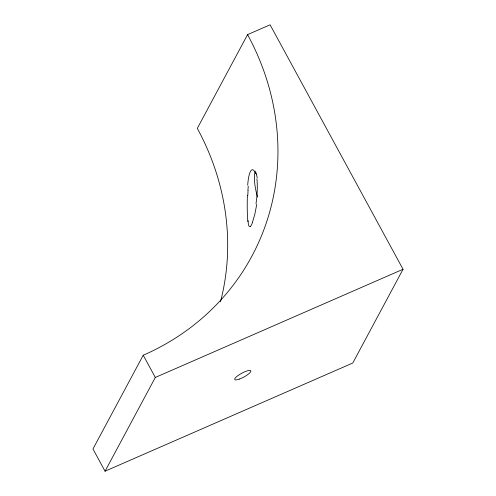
<?xml version="1.0" encoding="UTF-8"?>
<svg xmlns="http://www.w3.org/2000/svg" width="496" height="496" viewBox="0 0 496 496"><rect width="100%" height="100%" fill="white"/><g stroke="black" fill="none" stroke-linecap="round" stroke-linejoin="round"><path stroke-width="0.74" d="M247.802 195.635L248.05 190.284M256.761 204.321L254.758 214.57L252.371 222.555M247.572 34.633A260.487 237.782 28.2 0 1 143.22 355.235L92.957 448.973L105.047 471.2L352.78 363.016L403.043 269.272L270.097 24.8L247.572 34.633L197.309 128.377A260.487 237.782 28.2 0 1 220.491 301.748M105.047 471.2L155.31 377.462L403.043 269.272M250.244 226.523C247.783 227.013 248.49 222.202 248.006 220.639M143.22 355.235L155.31 377.462M256.506 174.511L257.269 177.983M257.536 197.024A26.958 8.023 74 0 1 255.328 171.176M247.696 185.219A26.449 5.816 88 0 1 255.669 173.662M247.957 190.135A27.497 4.067 -88.7 0 1 248.236 186.174M247.907 221.644A30.423 2.951 -88.2 0 1 247.399 195.517M252.346 222.865A24.124 3.354 -80.2 0 1 250.226 226.635M256.903 178.907A30.423 7.552 -83.5 0 1 256.004 203.775M255.818 172.31A27.497 6.553 -86.3 0 1 256.544 174.332M239.618 379.018A9.157 2.182 -28.5 0 0 250.833 370.791A9.157 2.182 -28.5 0 0 237.894 375.658A9.157 2.182 -28.5 0 0 239.618 379.018"/></g></svg>
